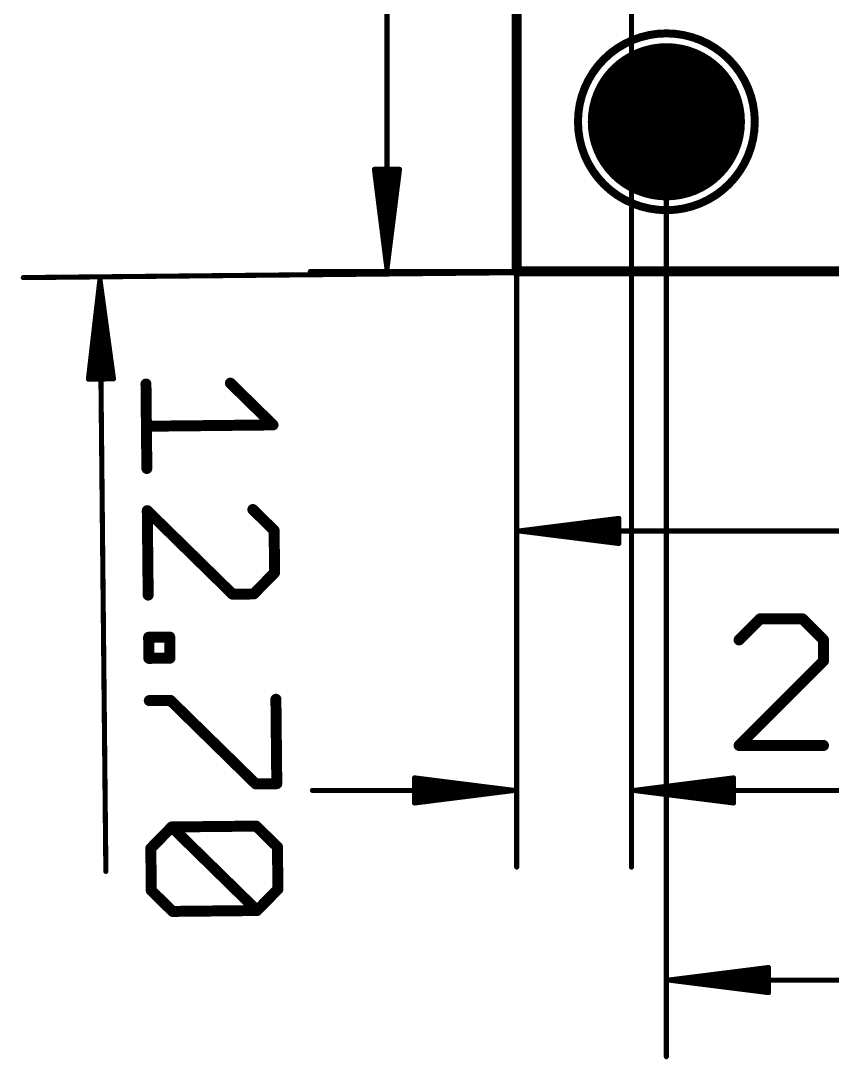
# Model space of a CAD drawing. Extents: x -15 to 72, y -20 to 100.
# Drawn here: x -12.62 to 8.03, y -20.05 to 6.38 of the extents above; entities that cross this region are included whole.
import ezdxf

# ---------------------------------------------------------------- set-up
doc = ezdxf.new("R2010")
doc.units = 0
for name, color, linetype in [('1', 12, 'CONTINUOUS'), ('16', 132, 'CONTINUOUS'), ('17', 110, 'CONTINUOUS'), ('20', 53, 'CONTINUOUS'), ('22', 6, 'CONTINUOUS'), ('24', 53, 'CONTINUOUS'), ('51', 253, 'CONTINUOUS')]:
    doc.layers.add(name, color=color, linetype=linetype)

# ---------------------------------------------------------------- blocks, each defined once
blk = doc.blocks.new('ROUNDP')
at = {"const_width": 0.5}
blk.add_lwpolyline([(0, -0.25, 1), (0, 0.25, 1), (0, -0.25)], format="xyb", dxfattribs=at)

msp = doc.modelspace()

# ---------------------------------------------------------------- linework, layer by layer
at = {"layer": '1', "const_width": 0.254}
for points in [[(0, 0), (0, 85.09)], [(55.88, 0), (0, 0)]]:
    msp.add_lwpolyline(points, dxfattribs=at)
at = {"layer": '1', "const_width": 0.127}
for points in [[(0, 0.0635, 1), (0, -0.0635)], [(-0.0635, 0, 1), (0.0635, 0)]]:
    msp.add_lwpolyline(points, format="xyb", dxfattribs=at)
at = {"layer": '16', "const_width": 0.254}
for points in [[(0, 0), (0, 85.09)], [(55.88, 0), (0, 0)]]:
    msp.add_lwpolyline(points, dxfattribs=at)
at = {"layer": '16', "const_width": 0.127}
for points in [[(0, 0.0635, 1), (0, -0.0635)], [(-0.0635, 0, 1), (0.0635, 0)]]:
    msp.add_lwpolyline(points, format="xyb", dxfattribs=at)
at = {"layer": '20', "const_width": 0.127}
for points in [[(0, 85), (0, 0)], [(0, 0), (56, 0)]]:
    msp.add_lwpolyline(points, dxfattribs=at)
at = {"layer": '20', "const_width": 0.0635}
for points in [[(0, 0.0318, 1), (0, -0.0318)], [(-0.0318, 0, 1), (0.0318, 0)]]:
    msp.add_lwpolyline(points, format="xyb", dxfattribs=at)
at = {"layer": '22', "const_width": 0.2032}
msp.add_lwpolyline([(3.81, 1.56, 1), (3.81, 6.06, 1), (3.81, 1.56)], format="xyb", dxfattribs=at)
at = {"layer": '24'}
for p in [(3.81, 3.81), (0, 0)]:
    msp.add_point(p, dxfattribs=at)
at = {"layer": '51'}
for points, const_width in [([(-3.302, 85.025), (-3.302, 0.065)], 0.13), ([(0, 12.7), (0, -15.158)], 0.13), ([(2.921, 12.7), (2.921, -15.158)], 0.13), ([(3.81, 3.81), (3.81, -19.984)], 0.13), ([(-3.302, 0.065), (-3.6212, 2.6)], 0.13), ([(-3.6212, 2.6), (-2.9828, 2.6)], 0.13), ([(-3.302, 0.065), (-3.562, 2.6)], 0.13), ([(-3.302, 0.065), (-3.432, 2.6)], 0.13), ([(-2.9828, 2.6), (-3.302, 0.065)], 0.13), ([(-3.172, 2.6), (-3.302, 0.065)], 0.13), ([(-3.042, 2.6), (-3.302, 0.065)], 0.13), ([(3.048, 0), (-12.5581, -0.1561)], 0.13), ([(0, 0), (-5.252, 0)], 0.13), ([(0, 0), (0, -8.554)], 0.13), ([(-10.9014, -2.7396), (-10.6076, -0.2016)], 0.13), ([(-10.8422, -2.739), (-10.6076, -0.2016)], 0.13), ([(-10.7122, -2.7377), (-10.6076, -0.2016)], 0.13), ([(-10.6076, -0.2016), (-10.4569, -15.2677)], 0.13), ([(-10.6076, -0.2016), (-10.263, -2.7332)], 0.13), ([(-10.6076, -0.2016), (-10.4522, -2.7351)], 0.13), ([(-10.6076, -0.2016), (-10.3222, -2.7338)], 0.13), ([(-10.263, -2.7332), (-10.9014, -2.7396)], 0.13), ([(-9.4361, -2.8646), (-9.4136, -5.0134)], 0.2794), ([(-7.2873, -2.8421), (-6.2017, -3.9052)], 0.2794), ([(-6.2017, -3.9052), (-9.4249, -3.939)], 0.2794), ([(-9.3799, -8.236), (-9.4024, -6.0872)], 0.2794), ([(-9.4024, -6.0872), (-7.2311, -8.2135)], 0.2794), ([(-6.1736, -6.5906), (-6.7164, -6.0591)], 0.2794), ([(0.065, -6.604), (2.6, -6.2848)], 0.13), ([(0.065, -6.604), (2.6, -6.344)], 0.13), ([(2.6, -6.2848), (2.6, -6.9232)], 0.13), ([(-6.1623, -7.665), (-6.1736, -6.5906)], 0.2794), ([(0.065, -6.604), (2.6, -6.474)], 0.13), ([(0.065, -6.604), (55.815, -6.604)], 0.13), ([(2.6, -6.9232), (0.065, -6.604)], 0.13), ([(2.6, -6.734), (0.065, -6.604)], 0.13), ([(2.6, -6.864), (0.065, -6.604)], 0.13), ([(-6.6939, -8.2078), (-6.1623, -7.665)], 0.2794), ([(-7.2311, -8.2135), (-6.6939, -8.2078)], 0.2794), ([(6.1979, -8.8399), (5.6607, -9.3772)], 0.2794), ([(7.2724, -8.8399), (6.1979, -8.8399)], 0.2794), ([(7.8096, -9.3772), (7.2724, -8.8399)], 0.2794), ([(-9.3686, -9.3098), (-8.8314, -9.3041)], 0.2794), ([(-9.363, -9.8469), (-9.3686, -9.3098)], 0.2794), ([(-8.8314, -9.3041), (-8.8258, -9.8413)], 0.2794), ([(7.8096, -9.9144), (7.8096, -9.3772)], 0.2794), ([(-8.8258, -9.8413), (-9.363, -9.8469)], 0.2794), ([(5.6607, -12.0633), (7.8096, -9.9144)], 0.2794), ([(-8.8145, -10.9154), (-9.3517, -10.921)], 0.2794), ([(-6.6432, -13.0417), (-8.8145, -10.9154)], 0.2794), ([(-6.1286, -10.8873), (-6.1061, -13.0361)], 0.2794), ([(7.8096, -12.0633), (5.6607, -12.0633)], 0.2794), ([(-6.1061, -13.0361), (-6.6432, -13.0417)], 0.2794), ([(-0.065, -13.208), (-2.6, -12.8888)], 0.13), ([(-2.6, -12.8888), (-2.6, -13.5272)], 0.13), ([(-0.065, -13.208), (-2.6, -12.948)], 0.13), ([(2.986, -13.208), (5.521, -12.8888)], 0.13), ([(2.986, -13.208), (5.521, -12.948)], 0.13), ([(5.521, -12.8888), (5.521, -13.5272)], 0.13), ([(-0.065, -13.208), (-5.2, -13.208)], 0.13), ([(-0.065, -13.208), (-2.6, -13.078)], 0.13), ([(-2.6, -13.5272), (-0.065, -13.208)], 0.13), ([(-2.6, -13.338), (-0.065, -13.208)], 0.13), ([(-2.6, -13.468), (-0.065, -13.208)], 0.13), ([(2.986, -13.208), (5.521, -13.078)], 0.13), ([(2.986, -13.208), (15.2681, -13.208)], 0.13), ([(5.521, -13.5272), (2.986, -13.208)], 0.13), ([(5.521, -13.338), (2.986, -13.208)], 0.13), ([(5.521, -13.468), (2.986, -13.208)], 0.13), ([(-9.3124, -14.6808), (-8.7808, -14.138)], 0.2794), ([(-8.7808, -14.138), (-6.632, -14.1155)], 0.2794), ([(-8.7808, -14.138), (-6.6095, -16.2643)], 0.2794), ([(-6.632, -14.1155), (-6.0892, -14.6471)], 0.2794), ([(-6.0892, -14.6471), (-6.0779, -15.7214)], 0.2794), ([(-9.3011, -15.7552), (-9.3124, -14.6808)], 0.2794), ([(-6.0779, -15.7214), (-6.6095, -16.2643)], 0.2794), ([(-8.7583, -16.2868), (-9.3011, -15.7552)], 0.2794), ([(-6.6095, -16.2643), (-8.7583, -16.2868)], 0.2794), ([(3.875, -18.034), (6.41, -17.7148)], 0.13), ([(6.41, -17.7148), (6.41, -18.3532)], 0.13), ([(3.875, -18.034), (6.41, -17.774)], 0.13), ([(3.875, -18.034), (6.41, -17.904)], 0.13), ([(52.005, -18.034), (3.875, -18.034)], 0.13), ([(6.41, -18.3532), (3.875, -18.034)], 0.13), ([(6.41, -18.164), (3.875, -18.034)], 0.13), ([(6.41, -18.294), (3.875, -18.034)], 0.13)]:
    msp.add_lwpolyline(points, dxfattribs=dict(at, const_width=const_width))
for points, const_width in [([(3.8425, 3.81, 1), (3.7775, 3.81)], 0.065), ([(-3.589, 2.6041, 1), (-3.6535, 2.5959)], 0.065), ([(-3.6212, 2.6325, 1), (-3.6212, 2.5675)], 0.065), ([(-3.5297, 2.6033, 1), (-3.5943, 2.5967)], 0.065), ([(-3.3995, 2.6017, 1), (-3.4645, 2.5983)], 0.065), ([(-3.1395, 2.5983, 1), (-3.2045, 2.6017)], 0.065), ([(-3.0097, 2.5967, 1), (-3.0743, 2.6033)], 0.065), ([(-2.9505, 2.5959, 1), (-3.015, 2.6041)], 0.065), ([(-2.9828, 2.5675, 1), (-2.9828, 2.6325)], 0.065), ([(-5.252, 0.0325, 1), (-5.252, -0.0325)], 0.065), ([(-3.3342, 0.0691, 1), (-3.2698, 0.0609)], 0.065), ([(-3.3343, 0.0683, 1), (-3.2697, 0.0617)], 0.065), ([(-3.3345, 0.0633, 1), (-3.2695, 0.0667)], 0.065), ([(-3.3345, 0.0667, 1), (-3.2695, 0.0633)], 0.065), ([(-3.3345, 0.065, 1), (-3.2695, 0.065)], 0.065), ([(-3.3343, 0.0617, 1), (-3.2697, 0.0683)], 0.065), ([(-3.3342, 0.0609, 1), (-3.2698, 0.0691)], 0.065), ([(0.0325, 0, 1), (-0.0325, 0)], 0.065), ([(0, -0.0325, 1), (0, 0.0325)], 0.065), ([(3.0483, -0.0325, 1), (3.0477, 0.0325)], 0.065), ([(-12.5584, -0.1236, 1), (-12.5578, -0.1886)], 0.065), ([(-10.5751, -0.2012, 1), (-10.6401, -0.2019)], 0.065), ([(-10.5751, -0.1996, 1), (-10.64, -0.2035)], 0.065), ([(-10.5753, -0.1979, 1), (-10.6399, -0.2052)], 0.065), ([(-10.5754, -0.1972, 1), (-10.6398, -0.2059)], 0.065), ([(-10.5751, -0.2029, 1), (-10.64, -0.2002)], 0.065), ([(-10.5752, -0.2046, 1), (-10.6399, -0.1986)], 0.065), ([(-10.5753, -0.2053, 1), (-10.6398, -0.1978)], 0.065), ([(-10.9018, -2.7071, 1), (-10.9011, -2.7721)], 0.065), ([(-10.9337, -2.7359, 1), (-10.8692, -2.7434)], 0.065), ([(-10.8746, -2.736, 1), (-10.8098, -2.742)], 0.065), ([(-10.7447, -2.7364, 1), (-10.6797, -2.7391)], 0.065), ([(-10.4847, -2.7371, 1), (-10.4198, -2.7331)], 0.065), ([(-10.3545, -2.7375, 1), (-10.2899, -2.7302)], 0.065), ([(-10.2952, -2.7376, 1), (-10.2308, -2.7289)], 0.065), ([(-10.2627, -2.7657, 1), (-10.2633, -2.7007)], 0.065), ([(-9.3663, -2.8639, 1), (-9.506, -2.8653)], 0.1397), ([(-7.2384, -2.7922, 1), (-7.3362, -2.892)], 0.1397), ([(-9.4256, -3.8692, 1), (-9.4241, -4.0088)], 0.1397), ([(-6.2505, -3.9551, 1), (-6.1528, -3.8553)], 0.1397), ([(-6.2009, -3.9751, 1), (-6.2024, -3.8354)], 0.1397), ([(-9.4834, -5.0141, 1), (-9.3438, -5.0127)], 0.1397), ([(-9.3325, -6.0864, 1), (-9.4722, -6.0879)], 0.1397), ([(-9.3535, -6.0373, 1), (-9.4512, -6.1371)], 0.1397), ([(-6.6675, -6.0091, 1), (-6.7652, -6.109)], 0.1397), ([(2.6325, -6.2848, 1), (2.5675, -6.2848)], 0.065), ([(2.6041, -6.317, 1), (2.5959, -6.2525)], 0.065), ([(2.6033, -6.3763, 1), (2.5967, -6.3117)], 0.065), ([(-6.1037, -6.5899, 1), (-6.2434, -6.5914)], 0.1397), ([(-6.2224, -6.6405, 1), (-6.1247, -6.5407)], 0.1397), ([(0.065, -6.5715, 1), (0.065, -6.6365)], 0.065), ([(0.0691, -6.5718, 1), (0.0609, -6.6362)], 0.065), ([(0.0633, -6.5715, 1), (0.0667, -6.6365)], 0.065), ([(0.0667, -6.5715, 1), (0.0633, -6.6365)], 0.065), ([(0.0683, -6.5717, 1), (0.0617, -6.6363)], 0.065), ([(0.0617, -6.5717, 1), (0.0683, -6.6363)], 0.065), ([(0.0609, -6.5718, 1), (0.0691, -6.6362)], 0.065), ([(2.6017, -6.5065, 1), (2.5983, -6.4415)], 0.065), ([(2.5959, -6.9555, 1), (2.6041, -6.891)], 0.065), ([(2.5967, -6.8963, 1), (2.6033, -6.8317)], 0.065), ([(2.5983, -6.7665, 1), (2.6017, -6.7015)], 0.065), ([(2.5675, -6.9232, 1), (2.6325, -6.9232)], 0.065), ([(-6.2321, -7.6657, 1), (-6.0925, -7.6643)], 0.1397), ([(-6.1124, -7.7139, 1), (-6.2122, -7.6161)], 0.1397), ([(-9.4497, -8.2367, 1), (-9.31, -8.2352)], 0.1397), ([(-7.2318, -8.1436, 1), (-7.2303, -8.2833)], 0.1397), ([(-7.2799, -8.2634, 1), (-7.1822, -8.1636)], 0.1397), ([(-6.7438, -8.159, 1), (-6.644, -8.2567)], 0.1397), ([(-6.6931, -8.2777, 1), (-6.6946, -8.138)], 0.1397), ([(-0.0325, -8.554, 1), (0.0325, -8.554)], 0.065), ([(6.1979, -8.7701, 1), (6.1979, -8.9098)], 0.1397), ([(6.2473, -8.8893, 1), (6.1485, -8.7906)], 0.1397), ([(7.3218, -8.7906, 1), (7.223, -8.8893)], 0.1397), ([(7.2724, -8.9098, 1), (7.2724, -8.7701)], 0.1397), ([(-9.2988, -9.309, 1), (-9.4385, -9.3105)], 0.1397), ([(-9.3693, -9.2399, 1), (-9.3679, -9.3796)], 0.1397), ([(-8.7616, -9.3034, 1), (-8.9013, -9.3049)], 0.1397), ([(-8.8307, -9.374, 1), (-8.8321, -9.2343)], 0.1397), ([(7.8795, -9.3772, 1), (7.7398, -9.3772)], 0.1397), ([(5.6113, -9.3278, 1), (5.7101, -9.4266)], 0.1397), ([(7.7602, -9.4266, 1), (7.859, -9.3278)], 0.1397), ([(-9.3637, -9.7771, 1), (-9.3622, -9.9168)], 0.1397), ([(-9.4328, -9.8477, 1), (-9.2931, -9.8462)], 0.1397), ([(-8.8956, -9.8421, 1), (-8.7559, -9.8406)], 0.1397), ([(-8.8251, -9.9112, 1), (-8.8265, -9.7715)], 0.1397), ([(7.859, -9.9638, 1), (7.7602, -9.865)], 0.1397), ([(7.7398, -9.9144, 1), (7.8795, -9.9144)], 0.1397), ([(-9.3525, -10.8512, 1), (-9.351, -10.9909)], 0.1397), ([(-8.7657, -10.8655, 1), (-8.8634, -10.9653)], 0.1397), ([(-8.8138, -10.9853, 1), (-8.8153, -10.8456)], 0.1397), ([(-6.0587, -10.8866, 1), (-6.1984, -10.888)], 0.1397), ([(5.6607, -11.9934, 1), (5.6607, -12.1332)], 0.1397), ([(5.6113, -12.0139, 1), (5.7101, -12.1127)], 0.1397), ([(7.8096, -12.1332, 1), (7.8096, -11.9934)], 0.1397), ([(-6.644, -12.9719, 1), (-6.6425, -13.1115)], 0.1397), ([(-6.6921, -13.0916, 1), (-6.5944, -12.9918)], 0.1397), ([(-6.1053, -13.1059, 1), (-6.1068, -12.9662)], 0.1397), ([(-2.5959, -12.8565, 1), (-2.6041, -12.921)], 0.065), ([(-2.5675, -12.8888, 1), (-2.6325, -12.8888)], 0.065), ([(-2.5967, -12.9157, 1), (-2.6033, -12.9803)], 0.065), ([(5.5535, -12.8888, 1), (5.4885, -12.8888)], 0.065), ([(5.5251, -12.921, 1), (5.5169, -12.8565)], 0.065), ([(5.5243, -12.9803, 1), (5.5177, -12.9157)], 0.065), ([(-6.1759, -13.0368, 1), (-6.0362, -13.0353)], 0.1397), ([(-5.2, -13.1755, 1), (-5.2, -13.2405)], 0.065), ([(-2.5983, -13.0455, 1), (-2.6017, -13.1105)], 0.065), ([(-0.0609, -13.2402, 1), (-0.0691, -13.1758)], 0.065), ([(-0.0691, -13.2402, 1), (-0.0609, -13.1758)], 0.065), ([(-0.0617, -13.2403, 1), (-0.0683, -13.1757)], 0.065), ([(-0.0683, -13.2403, 1), (-0.0617, -13.1757)], 0.065), ([(-0.0667, -13.2405, 1), (-0.0633, -13.1755)], 0.065), ([(-0.0633, -13.2405, 1), (-0.0667, -13.1755)], 0.065), ([(-0.065, -13.2405, 1), (-0.065, -13.1755)], 0.065), ([(2.986, -13.1755, 1), (2.986, -13.2405)], 0.065), ([(2.9901, -13.1758, 1), (2.9819, -13.2402)], 0.065), ([(2.9843, -13.1755, 1), (2.9877, -13.2405)], 0.065), ([(2.9877, -13.1755, 1), (2.9843, -13.2405)], 0.065), ([(2.9893, -13.1757, 1), (2.9827, -13.2403)], 0.065), ([(2.9827, -13.1757, 1), (2.9893, -13.2403)], 0.065), ([(2.9819, -13.1758, 1), (2.9901, -13.2402)], 0.065), ([(5.5227, -13.1105, 1), (5.5193, -13.0455)], 0.065), ([(-2.6017, -13.3055, 1), (-2.5983, -13.3705)], 0.065), ([(-2.6033, -13.4357, 1), (-2.5967, -13.5003)], 0.065), ([(-2.6041, -13.495, 1), (-2.5959, -13.5595)], 0.065), ([(5.5169, -13.5595, 1), (5.5251, -13.495)], 0.065), ([(5.5177, -13.5003, 1), (5.5243, -13.4357)], 0.065), ([(5.5193, -13.3705, 1), (5.5227, -13.3055)], 0.065), ([(-2.6325, -13.5272, 1), (-2.5675, -13.5272)], 0.065), ([(5.4885, -13.5272, 1), (5.5535, -13.5272)], 0.065), ([(-8.7815, -14.0681, 1), (-8.7801, -14.2078)], 0.1397), ([(-8.7319, -14.0881, 1), (-8.8297, -14.1879)], 0.1397), ([(-8.7309, -14.1869, 1), (-8.8307, -14.0891)], 0.1397), ([(-6.5831, -14.0656, 1), (-6.6809, -14.1654)], 0.1397), ([(-6.6313, -14.1853, 1), (-6.6327, -14.0456)], 0.1397), ([(-6.0193, -14.6463, 1), (-6.159, -14.6478)], 0.1397), ([(-6.138, -14.697, 1), (-6.0403, -14.5972)], 0.1397), ([(-9.2425, -14.6801, 1), (-9.3822, -14.6815)], 0.1397), ([(-9.3623, -14.6319, 1), (-9.2624, -14.7297)], 0.1397), ([(-10.4894, -15.2681, 1), (-10.4244, -15.2674)], 0.065), ([(-0.0325, -15.158, 1), (0.0325, -15.158)], 0.065), ([(2.8885, -15.158, 1), (2.9535, -15.158)], 0.065), ([(-6.028, -15.7703, 1), (-6.1278, -15.6726)], 0.1397), ([(-9.2522, -15.7053, 1), (-9.35, -15.8051)], 0.1397), ([(-9.3709, -15.7559, 1), (-9.2313, -15.7545)], 0.1397), ([(-6.1478, -15.7222, 1), (-6.0081, -15.7207)], 0.1397), ([(-8.759, -16.2169, 1), (-8.7575, -16.3566)], 0.1397), ([(-8.8072, -16.3367, 1), (-8.7094, -16.2369)], 0.1397), ([(-6.6594, -16.2154, 1), (-6.5596, -16.3131)], 0.1397), ([(-6.6584, -16.3142, 1), (-6.5606, -16.2144)], 0.1397), ([(-6.6088, -16.3341, 1), (-6.6102, -16.1944)], 0.1397), ([(6.4425, -17.7148, 1), (6.3775, -17.7148)], 0.065), ([(6.4141, -17.747, 1), (6.4059, -17.6825)], 0.065), ([(3.875, -18.0015, 1), (3.875, -18.0665)], 0.065), ([(3.8791, -18.0018, 1), (3.8709, -18.0662)], 0.065), ([(3.8733, -18.0015, 1), (3.8767, -18.0665)], 0.065), ([(3.8767, -18.0015, 1), (3.8733, -18.0665)], 0.065), ([(3.8783, -18.0017, 1), (3.8717, -18.0663)], 0.065), ([(3.8717, -18.0017, 1), (3.8783, -18.0663)], 0.065), ([(3.8709, -18.0018, 1), (3.8791, -18.0662)], 0.065), ([(6.4133, -17.8063, 1), (6.4067, -17.7417)], 0.065), ([(6.4117, -17.9365, 1), (6.4083, -17.8715)], 0.065), ([(6.4067, -18.3263, 1), (6.4133, -18.2617)], 0.065), ([(6.4083, -18.1965, 1), (6.4117, -18.1315)], 0.065), ([(6.3775, -18.3532, 1), (6.4425, -18.3532)], 0.065), ([(6.4059, -18.3855, 1), (6.4141, -18.321)], 0.065), ([(3.7775, -19.984, 1), (3.8425, -19.984)], 0.065)]:
    msp.add_lwpolyline(points, format="xyb", dxfattribs=dict(at, const_width=const_width))

# ---------------------------------------------------------------- block references
at = {"layer": '17', "rotation": 90}
for xscale, yscale in [(4, 4), (4, 4), (3.516, 3.516)]:
    msp.add_blockref('ROUNDP', (3.81, 3.81), dxfattribs=dict(at, xscale=xscale, yscale=yscale))

doc.saveas('drawing.dxf')
